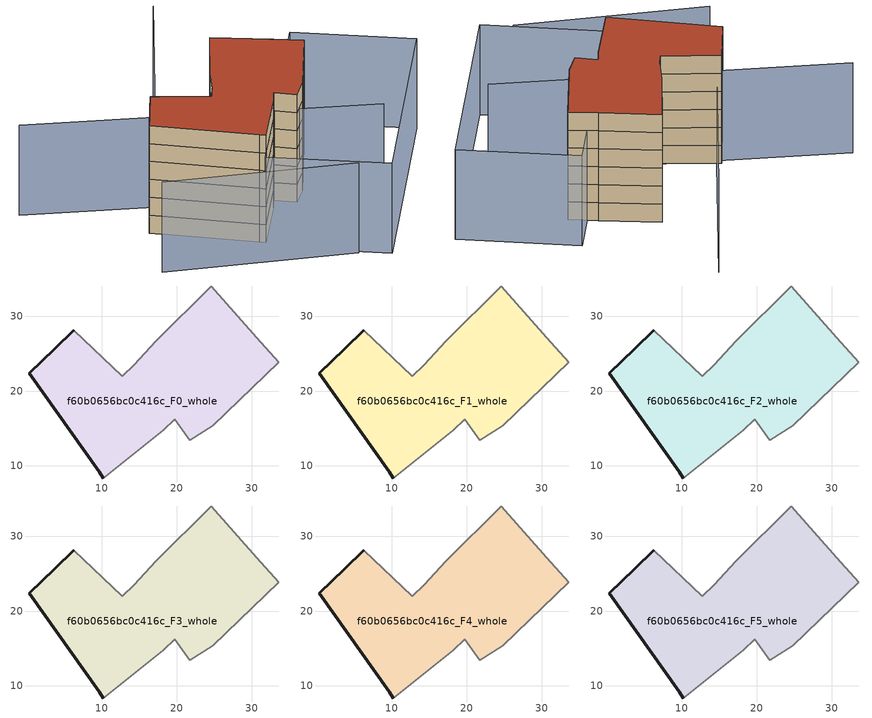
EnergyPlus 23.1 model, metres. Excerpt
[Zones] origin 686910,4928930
f60b0656bc0c416c_F0_whole
 floor ground (EU_floor_Construction): 30.67,27.1 33.6,23.81 24.77,15.39 21.69,13.42 19.71,16.21 18.17,14.76 10.19,8.39 9.61,9.21 0.28,22.37 3.68,25.62 6.26,28.1 12.7,21.95 14.31,23.48 17.16,26.65 24.55,34.01 z0
 wall outside (EU_wall_Construction): 6.26,28.1 3.68,25.62 0.28,22.37 9.61,9.21 10.19,8.39 z0:3
 wall adiabatic (EU_wall_Construction): 10.19,8.39 18.17,14.76 19.71,16.21 21.69,13.42 24.77,15.39 33.6,23.81 30.67,27.1 24.55,34.01 17.16,26.65 14.31,23.48 12.7,21.95 6.26,28.1 z0:3
f60b0656bc0c416c_F1_whole
 floor to f60b0656bc0c416c_F0_whole (EU_floor_Construction): 30.67,27.1 33.6,23.81 24.77,15.39 21.69,13.42 19.71,16.21 18.17,14.76 10.19,8.39 9.61,9.21 0.28,22.37 3.68,25.62 6.26,28.1 12.7,21.95 14.31,23.48 17.16,26.65 24.55,34.01 z3
 wall outside (EU_wall_Construction): 6.26,28.1 3.68,25.62 0.28,22.37 9.61,9.21 10.19,8.39 z3:6
 wall adiabatic (EU_wall_Construction): 10.19,8.39 18.17,14.76 19.71,16.21 21.69,13.42 24.77,15.39 33.6,23.81 30.67,27.1 24.55,34.01 17.16,26.65 14.31,23.48 12.7,21.95 6.26,28.1 z3:6
f60b0656bc0c416c_F2_whole
 floor to f60b0656bc0c416c_F1_whole (EU_floor_Construction): 30.67,27.1 33.6,23.81 24.77,15.39 21.69,13.42 19.71,16.21 18.17,14.76 10.19,8.39 9.61,9.21 0.28,22.37 3.68,25.62 6.26,28.1 12.7,21.95 14.31,23.48 17.16,26.65 24.55,34.01 z6
 wall outside (EU_wall_Construction): 6.26,28.1 3.68,25.62 0.28,22.37 9.61,9.21 10.19,8.39 z6:9
 wall adiabatic (EU_wall_Construction): 10.19,8.39 18.17,14.76 19.71,16.21 21.69,13.42 24.77,15.39 33.6,23.81 30.67,27.1 24.55,34.01 17.16,26.65 14.31,23.48 12.7,21.95 6.26,28.1 z6:9
f60b0656bc0c416c_F3_whole
 floor to f60b0656bc0c416c_F2_whole (EU_floor_Construction): 30.67,27.1 33.6,23.81 24.77,15.39 21.69,13.42 19.71,16.21 18.17,14.76 10.19,8.39 9.61,9.21 0.28,22.37 3.68,25.62 6.26,28.1 12.7,21.95 14.31,23.48 17.16,26.65 24.55,34.01 z9
 wall outside (EU_wall_Construction): 6.26,28.1 3.68,25.62 0.28,22.37 9.61,9.21 10.19,8.39 z9:12
 wall adiabatic (EU_wall_Construction): 10.19,8.39 18.17,14.76 19.71,16.21 21.69,13.42 24.77,15.39 33.6,23.81 30.67,27.1 24.55,34.01 17.16,26.65 14.31,23.48 12.7,21.95 6.26,28.1 z9:12
f60b0656bc0c416c_F4_whole
 floor to f60b0656bc0c416c_F3_whole (EU_floor_Construction): 30.67,27.1 33.6,23.81 24.77,15.39 21.69,13.42 19.71,16.21 18.17,14.76 10.19,8.39 9.61,9.21 0.28,22.37 3.68,25.62 6.26,28.1 12.7,21.95 14.31,23.48 17.16,26.65 24.55,34.01 z12
 wall outside (EU_wall_Construction): 6.26,28.1 3.68,25.62 0.28,22.37 9.61,9.21 10.19,8.39 z12:15
 wall adiabatic (EU_wall_Construction): 10.19,8.39 18.17,14.76 19.71,16.21 21.69,13.42 24.77,15.39 33.6,23.81 30.67,27.1 24.55,34.01 17.16,26.65 14.31,23.48 12.7,21.95 6.26,28.1 z12:15
f60b0656bc0c416c_F5_whole
 floor to f60b0656bc0c416c_F4_whole (EU_floor_Construction): 30.67,27.1 33.6,23.81 24.77,15.39 21.69,13.42 19.71,16.21 18.17,14.76 10.19,8.39 9.61,9.21 0.28,22.37 3.68,25.62 6.26,28.1 12.7,21.95 14.31,23.48 17.16,26.65 24.55,34.01 z15
 wall outside (EU_wall_Construction): 6.26,28.1 3.68,25.62 0.28,22.37 9.61,9.21 10.19,8.39 z15:18
 wall adiabatic (EU_wall_Construction): 10.19,8.39 18.17,14.76 19.71,16.21 21.69,13.42 24.77,15.39 33.6,23.81 30.67,27.1 24.55,34.01 17.16,26.65 14.31,23.48 12.7,21.95 6.26,28.1 z15:18
 roof outside (EU_roof_Construction): 24.77,15.39 33.6,23.81 30.67,27.1 24.55,34.01 17.16,26.65 14.31,23.48 12.7,21.95 6.26,28.1 3.68,25.62 0.28,22.37 9.61,9.21 10.19,8.39 18.17,14.76 19.71,16.21 21.69,13.42 z18
shading: -6.38,13.16 17.55,-3.14 / 32.29,6.27 -9.21,39.48 / 29.01,49.98 6.75,27.61 / 37.48,30.52 49.1,16.19 / 49.1,16.19 20.88,-6.69 / 20.88,-6.69 9.26,7.64 / 9.26,7.64 37.48,30.52 z0:15
[Building]
EU S2 Campaign: North Axis=0; Terrain=City; Solar Distribution=FullExterior
[Site:Location]
Bologna: Latitude=44.5; Longitude=11.25; Time Zone=1; Elevation=37
[SizingPeriod:WeatherFileDays]
AnnualSizingPeriod: Begin Month=1; Begin Day of Month=1; End Month=12; End Day of Month=31; Day of Week for Start Day=Monday; Use Weather File Daylight Saving Period=No; Use Weather File Rain and Snow Indicators=No
[MATERIAL]
EU_InternalMass_Material: Roughness=MediumRough; Thickness=0.1; Conductivity=1; Density=1800; Specific Heat=900; Thermal Absorptance=0.9; Solar Absorptance=0.7; Visible Absorptance=0.7
[MATERIAL:NOMASS] Roughness=MediumRough; Thermal Absorptance=0.9; Solar Absorptance=0.7; Visible Absorptance=0.7
Name | Thermal Resistance
EU_wall_NoMass | 0.905828
EU_roof_NoMass | 0.37593
EU_floor_NoMass | 0.67114
[CONSTRUCTION]
EU_wall_Construction: EU_wall_NoMass
EU_roof_Construction: EU_roof_NoMass
EU_floor_Construction: EU_floor_NoMass
EU_InternalMass_Construction: EU_InternalMass_Material
[ZONE] Type=1; Multiplier=1; Ceiling Height=autocalculate; Floor Area=autocalculate; Part of Total Floor Area=Yes
Name | Volume
f60b0656bc0c416c_F0_whole | 1171.06
f60b0656bc0c416c_F1_whole; f60b0656bc0c416c_F2_whole; f60b0656bc0c416c_F3_whole; f60b0656bc0c416c_F4_whole; f60b0656bc0c416c_F5_whole | 1171.05
[INTERNALMASS] Construction=EU_InternalMass_Construction; Surface Area=381.219
Name | Zone or ZoneList
f60b0656bc0c416c_F0_whole_EU_InternalMass | f60b0656bc0c416c_F0_whole
f60b0656bc0c416c_F1_whole_EU_InternalMass | f60b0656bc0c416c_F1_whole
f60b0656bc0c416c_F2_whole_EU_InternalMass | f60b0656bc0c416c_F2_whole
f60b0656bc0c416c_F3_whole_EU_InternalMass | f60b0656bc0c416c_F3_whole
f60b0656bc0c416c_F4_whole_EU_InternalMass | f60b0656bc0c416c_F4_whole
f60b0656bc0c416c_F5_whole_EU_InternalMass | f60b0656bc0c416c_F5_whole
[OTHEREQUIPMENT] Fuel Type=Electricity; Design Level Calculation Method=Watts/Area; Power per Zone Floor Area=1; Fraction Latent=0; Fraction Radiant=0; Fraction Lost=0; Carbon Dioxide Generation Rate=0; EndUse Subcategory=EU_Step8_InternalGains
Name | Zone or ZoneList or Space or SpaceList | Schedule
EU_Step8_InternalGain_f60b0656bc0c416c_F0_whole_f000 | f60b0656bc0c416c_F0_whole | EU_Step8_GainSchedule_f60b0656bc0c416c_F0_whole_f000
EU_Step8_InternalGain_f60b0656bc0c416c_F1_whole_f000 | f60b0656bc0c416c_F1_whole | EU_Step8_GainSchedule_f60b0656bc0c416c_F1_whole_f000
EU_Step8_InternalGain_f60b0656bc0c416c_F2_whole_f000 | f60b0656bc0c416c_F2_whole | EU_Step8_GainSchedule_f60b0656bc0c416c_F2_whole_f000
EU_Step8_InternalGain_f60b0656bc0c416c_F3_whole_f000 | f60b0656bc0c416c_F3_whole | EU_Step8_GainSchedule_f60b0656bc0c416c_F3_whole_f000
EU_Step8_InternalGain_f60b0656bc0c416c_F4_whole_f000 | f60b0656bc0c416c_F4_whole | EU_Step8_GainSchedule_f60b0656bc0c416c_F4_whole_f000
EU_Step8_InternalGain_f60b0656bc0c416c_F5_whole_f000 | f60b0656bc0c416c_F5_whole | EU_Step8_GainSchedule_f60b0656bc0c416c_F5_whole_f000
[ZONEVENTILATION:DESIGNFLOWRATE] Schedule=EU_AlwaysOn; Design Flow Rate Calculation Method=AirChanges/Hour; Air Changes per Hour=0.73129; Ventilation Type=Natural; Fan Pressure Rise=0; Fan Total Efficiency=1; Constant Term Coefficient=1; Temperature Term Coefficient=0; Velocity Term Coefficient=0; Velocity Squared Term Coefficient=0; Minimum Indoor Temperature=-100; Maximum Indoor Temperature=100; Delta Temperature=-100; Minimum Outdoor Temperature=-100; Maximum Outdoor Temperature=100; Maximum Wind Speed=40
Name | Zone or ZoneList or Space or SpaceList
EU_ConstantAir_f60b0656bc0c416c_F0_whole | f60b0656bc0c416c_F0_whole
EU_ConstantAir_f60b0656bc0c416c_F1_whole | f60b0656bc0c416c_F1_whole
EU_ConstantAir_f60b0656bc0c416c_F2_whole | f60b0656bc0c416c_F2_whole
EU_ConstantAir_f60b0656bc0c416c_F3_whole | f60b0656bc0c416c_F3_whole
EU_ConstantAir_f60b0656bc0c416c_F4_whole | f60b0656bc0c416c_F4_whole
EU_ConstantAir_f60b0656bc0c416c_F5_whole | f60b0656bc0c416c_F5_whole
[HVACTEMPLATE:THERMOSTAT] Constant Heating Setpoint=20; Constant Cooling Setpoint=50
EU_HeatOnly_f60b0656bc0c416c_F0_whole; EU_HeatOnly_f60b0656bc0c416c_F1_whole; EU_HeatOnly_f60b0656bc0c416c_F2_whole; EU_HeatOnly_f60b0656bc0c416c_F3_whole; EU_HeatOnly_f60b0656bc0c416c_F4_whole; EU_HeatOnly_f60b0656bc0c416c_F5_whole
[HVACTEMPLATE:ZONE:IDEALLOADSAIRSYSTEM] System Availability Schedule=EU_AlwaysOn; Maximum Heating Supply Air Temperature=50; Minimum Cooling Supply Air Temperature=13; Maximum Heating Supply Air Humidity Ratio=0.0156; Minimum Cooling Supply Air Humidity Ratio=0.0077; Heating Limit=NoLimit; Cooling Limit=NoLimit; Heating Availability Schedule=EU_AlwaysOn; Cooling Availability Schedule=EU_CoolingOff; Dehumidification Control Type=ConstantSensibleHeatRatio; Cooling Sensible Heat Ratio=0.7; Dehumidification Setpoint=60; Humidification Control Type=None; Humidification Setpoint=30; Outdoor Air Method=None; Outdoor Air Flow Rate per Person=0.00944; Outdoor Air Flow Rate per Zone Floor Area=0; Outdoor Air Flow Rate per Zone=0; Demand Controlled Ventilation Type=None; Outdoor Air Economizer Type=NoEconomizer; Heat Recovery Type=None; Sensible Heat Recovery Effectiveness=0.7; Latent Heat Recovery Effectiveness=0.65
Name | Template Thermostat
f60b0656bc0c416c_F0_whole | EU_HeatOnly_f60b0656bc0c416c_F0_whole
f60b0656bc0c416c_F1_whole | EU_HeatOnly_f60b0656bc0c416c_F1_whole
f60b0656bc0c416c_F2_whole | EU_HeatOnly_f60b0656bc0c416c_F2_whole
f60b0656bc0c416c_F3_whole | EU_HeatOnly_f60b0656bc0c416c_F3_whole
f60b0656bc0c416c_F4_whole | EU_HeatOnly_f60b0656bc0c416c_F4_whole
f60b0656bc0c416c_F5_whole | EU_HeatOnly_f60b0656bc0c416c_F5_whole
[SIZING:ZONE] Zone Cooling Design Supply Air Temperature Input Method=SupplyAirTemperature; Zone Cooling Design Supply Air Temperature=13; Zone Heating Design Supply Air Temperature Input Method=SupplyAirTemperature; Zone Heating Design Supply Air Temperature=50; Zone Cooling Design Supply Air Humidity Ratio=0.008; Zone Heating Design Supply Air Humidity Ratio=0.008; Cooling Design Air Flow Method=DesignDay; Cooling Design Air Flow Rate=0; Cooling Minimum Air Flow per Zone Floor Area=0.000762; Cooling Minimum Air Flow=0; Cooling Minimum Air Flow Fraction=0.2; Heating Design Air Flow Method=DesignDay; Heating Design Air Flow Rate=0; Heating Maximum Air Flow per Zone Floor Area=0.002032; Heating Maximum Air Flow=0.141576; Heating Maximum Air Flow Fraction=0.3; Account for Dedicated Outdoor Air System=No; Dedicated Outdoor Air System Control Strategy=NeutralSupplyAir; Dedicated Outdoor Air Low Setpoint Temperature for Design=autosize; Dedicated Outdoor Air High Setpoint Temperature for Design=autosize; Zone Load Sizing Method=Sensible Load Only No Latent Load; Zone Latent Cooling Design Supply Air Humidity Ratio Input Method=HumidityRatioDifference; Zone Cooling Design Supply Air Humidity Ratio Difference=0.005; Zone Latent Heating Design Supply Air Humidity Ratio Input Method=HumidityRatioDifference; Zone Humidification Design Supply Air Humidity Ratio Difference=0.005
f60b0656bc0c416c_F0_whole; f60b0656bc0c416c_F1_whole; f60b0656bc0c416c_F2_whole; f60b0656bc0c416c_F3_whole; f60b0656bc0c416c_F4_whole; f60b0656bc0c416c_F5_whole
[SCHEDULE:CONSTANT]
Name | Hourly Value
EU_AlwaysOn | 1
EU_CoolingOff | 0
[SCHEDULE:FILE] Column Number=1; Rows to Skip at Top=0; Number of Hours of Data=8760; Column Separator=Comma; Interpolate to Timestep=No; Minutes per Item=60; Adjust Schedule for Daylight Savings=Yes
Name | File
EU_Step8_GainSchedule_f60b0656bc0c416c_F0_whole_f000 | ../../schedules/f60b0656bc0c416c/f60b0656bc0c416c_F0_whole_f000_gain.csv
EU_Step8_GainSchedule_f60b0656bc0c416c_F1_whole_f000 | ../../schedules/f60b0656bc0c416c/f60b0656bc0c416c_F1_whole_f000_gain.csv
EU_Step8_GainSchedule_f60b0656bc0c416c_F2_whole_f000 | ../../schedules/f60b0656bc0c416c/f60b0656bc0c416c_F2_whole_f000_gain.csv
EU_Step8_GainSchedule_f60b0656bc0c416c_F3_whole_f000 | ../../schedules/f60b0656bc0c416c/f60b0656bc0c416c_F3_whole_f000_gain.csv
EU_Step8_GainSchedule_f60b0656bc0c416c_F4_whole_f000 | ../../schedules/f60b0656bc0c416c/f60b0656bc0c416c_F4_whole_f000_gain.csv
EU_Step8_GainSchedule_f60b0656bc0c416c_F5_whole_f000 | ../../schedules/f60b0656bc0c416c/f60b0656bc0c416c_F5_whole_f000_gain.csv
